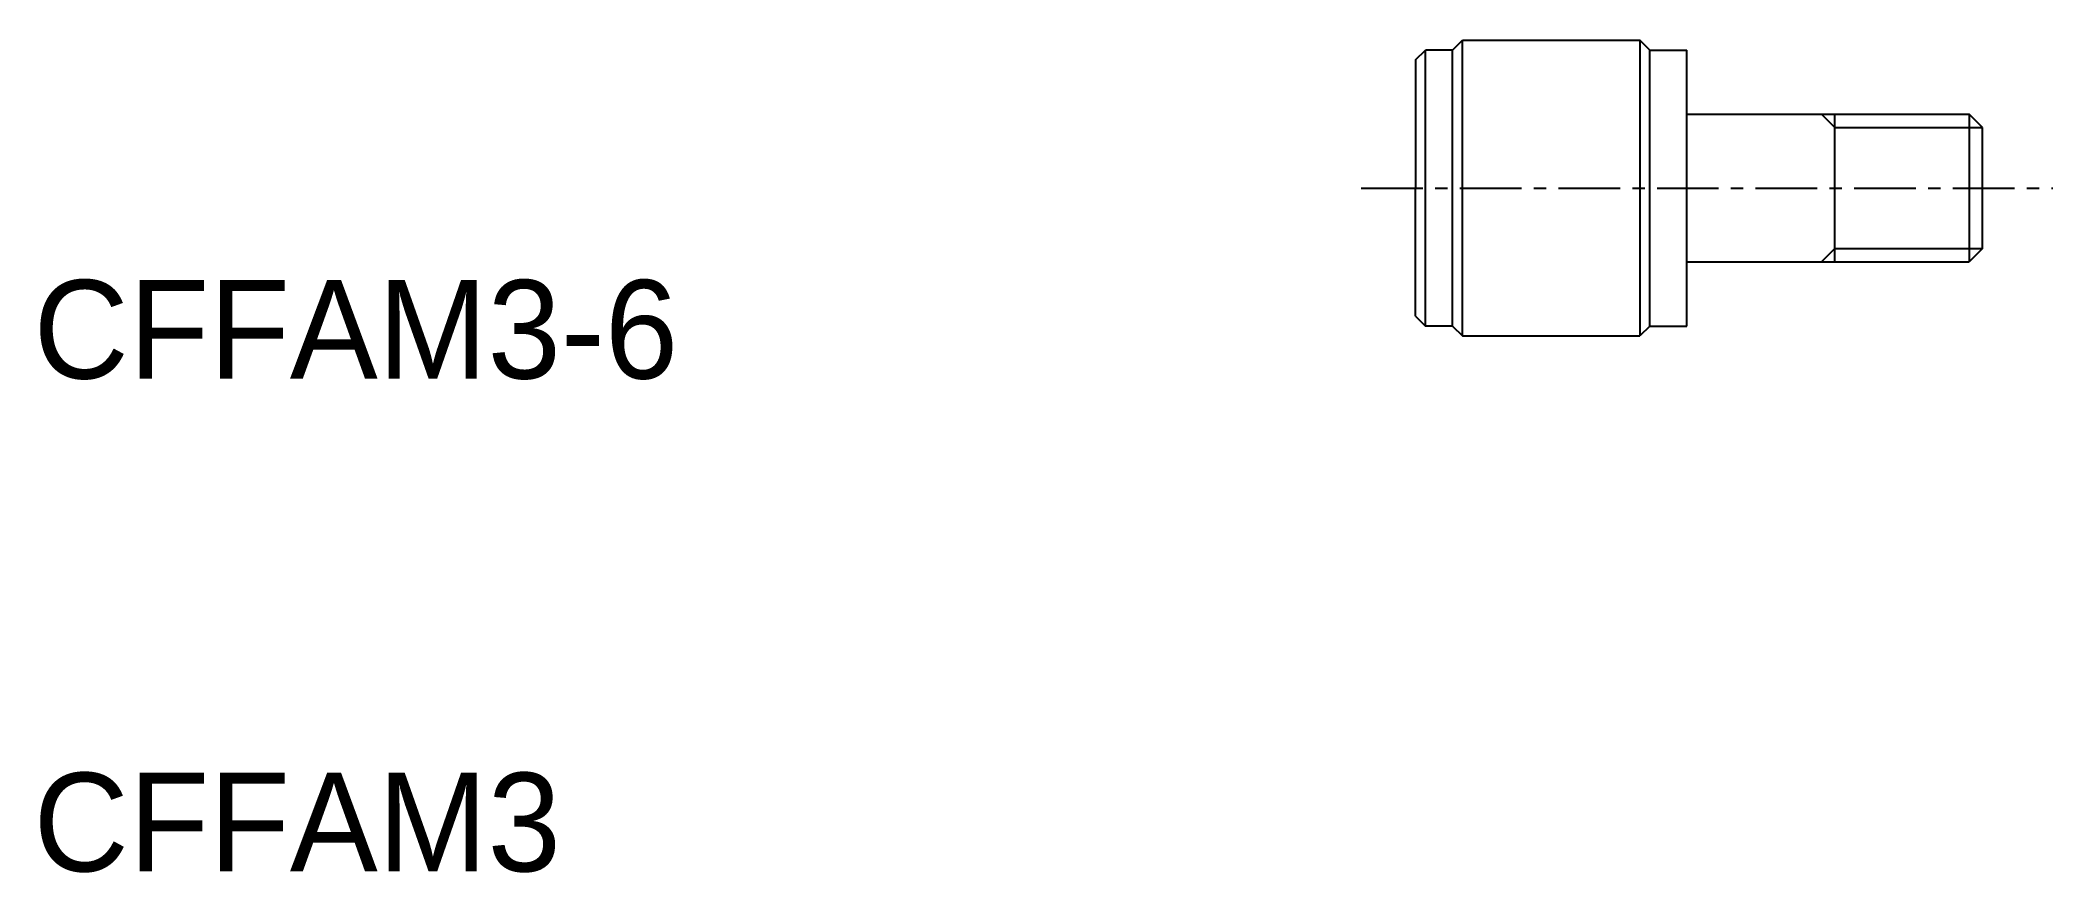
# Model space of a CAD drawing. Extents: x 134.2 to 175, y 110 to 126.9.
import ezdxf

# ---------------------------------------------------------------- set-up
doc = ezdxf.new("R2010")
doc.units = 0
doc.linetypes.add('CENTER', pattern=[2, 1.25, -0.25, 0.25, -0.25])
doc.layers.get('0').update_dxf_attribs({"linetype": 'CONTINUOUS'})
doc.layers.add('CENTER', color=1, linetype='CENTER')

msp = doc.modelspace()

# ---------------------------------------------------------------- linework, layer by layer
at = {"color": 7, "linetype": 'CONTINUOUS'}
for p, q in [((162.106, 126.461), (162.306, 126.661)), ((162.306, 121.061), (162.306, 126.661)), ((162.856, 126.661), (162.306, 126.661)), ((162.856, 126.661), (163.056, 126.861)), ((162.856, 121.061), (162.856, 126.661)), ((163.056, 120.861), (163.056, 126.861)), ((163.056, 126.861), (166.656, 126.861)), ((166.856, 126.661), (166.656, 126.861)), ((166.656, 126.861), (166.656, 120.861)), ((166.856, 121.061), (166.856, 126.661)), ((166.856, 126.661), (167.606, 126.661)), ((167.606, 121.061), (167.606, 126.661)), ((162.106, 126.461), (162.106, 123.861)), ((167.606, 125.361), (173.336, 125.361)), ((170.606, 122.361), (170.606, 125.361)), ((173.606, 125.091), (173.336, 125.361)), ((173.336, 125.361), (173.336, 122.361)), ((173.606, 122.632), (173.606, 125.091)), ((162.106, 121.261), (162.106, 123.861)), ((173.606, 122.632), (173.336, 122.361)), ((167.606, 122.361), (173.336, 122.361)), ((162.106, 121.261), (162.306, 121.061)), ((162.856, 121.061), (162.306, 121.061)), ((162.856, 121.061), (163.056, 120.861)), ((163.056, 120.861), (166.656, 120.861)), ((166.856, 121.061), (166.656, 120.861)), ((166.856, 121.061), (167.606, 121.061))]:
    msp.add_line(p, q, dxfattribs=at)
at = {"color": 3, "linetype": 'CONTINUOUS'}
for p, q in [((170.606, 125.091), (170.336, 125.361)), ((170.606, 125.091), (173.606, 125.091)), ((170.606, 122.632), (170.336, 122.361)), ((170.606, 122.632), (173.606, 122.632))]:
    msp.add_line(p, q, dxfattribs=at)
at = {"layer": 'CENTER', "color": 1, "linetype": 'CENTER'}
msp.add_line((161.002, 123.861), (175.029, 123.861), dxfattribs=at)

# ---------------------------------------------------------------- texts
at = {"color": 7, "linetype": 'CONTINUOUS'}
for s, p in [('CFFAM3-6', (134.072, 119.995)), ('CFFAM3', (134.072, 109.995))]:
    msp.add_text(s, height=2, dxfattribs=at).set_placement(p)

doc.saveas('drawing.dxf')
